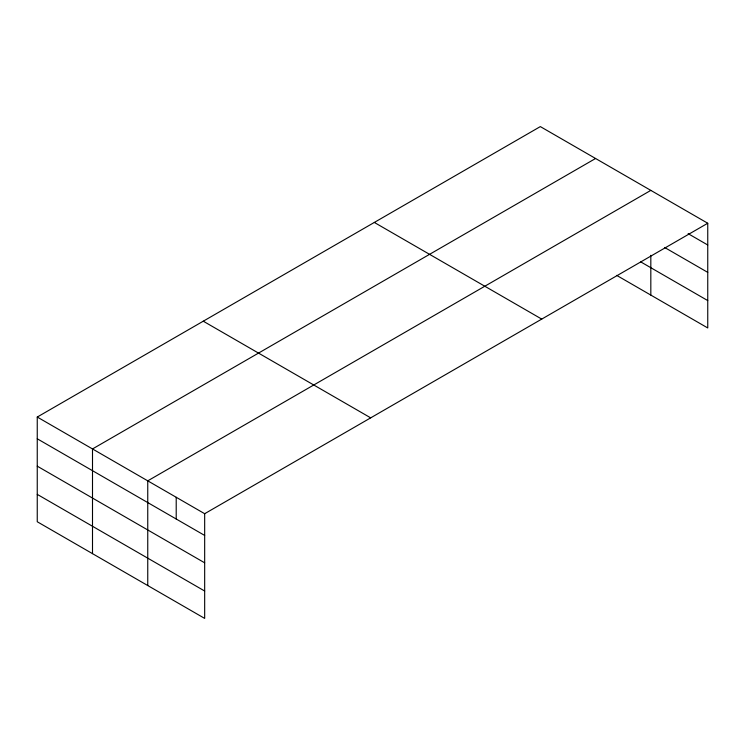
<?xml version="1.0" encoding="UTF-8"?>
<svg xmlns="http://www.w3.org/2000/svg" width="745" height="745" viewBox="0 0 745 745"><rect width="100%" height="100%" fill="white"/><g stroke="black" fill="none" stroke-linecap="round" stroke-linejoin="round"><path stroke-width="1.12" d="M37.25 417.042L204.67 513.705L204.67 618.406L37.25 521.751L37.25 417.042L540.33 126.594L707.75 223.249L707.75 327.958L616.674 275.371M595.581 158.489L92.501 448.946L92.501 553.647M650.823 190.385L147.752 480.842L147.752 585.542M204.67 513.705L707.75 223.249M688.119 233.66L707.75 244.993M664.568 247.442L707.75 272.372M640.784 261.914L707.75 300.58M374.316 222.438L541.736 319.102M203.264 321.197L370.684 417.852M37.25 438.786L204.67 535.441M37.25 466.165L204.67 562.82M37.25 494.373L204.67 591.027M650.823 255.302L650.823 295.094M176.211 497.269L176.211 519.014"/></g></svg>
